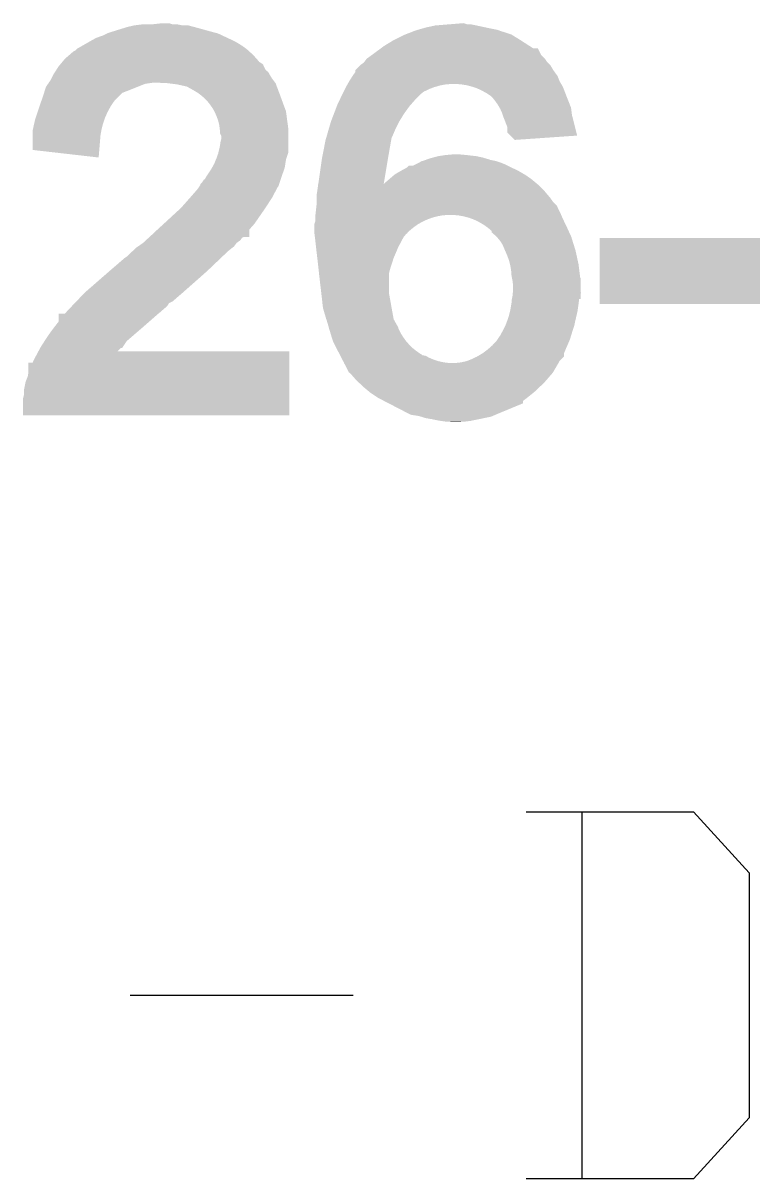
# Model space of a CAD drawing. Extents: x 0 to 3.48, y -0.08 to 2.34.
# Drawn here: x 2.202 to 2.2723, y 1.8951 to 2.0054 of the extents above; entities that cross this region are included whole.
import ezdxf

# ---------------------------------------------------------------- set-up
doc = ezdxf.new("R2010")
doc.units = 0
doc.layers.add('GTO', color=7, linetype='Continuous')

msp = doc.modelspace()

# ---------------------------------------------------------------- linework, layer by layer
at = {"layer": 'GTO'}
for points in [[(2.25001, 1.93016), (2.26597, 1.93016), (2.27129, 1.92432), (2.27129, 1.90096), (2.26597, 1.89512), (2.25001, 1.89512)], [(2.25533, 1.89512), (2.25533, 1.93016)], [(2.21222, 1.91264), (2.23349, 1.91264)]]:
    msp.add_lwpolyline(points, dxfattribs=at)
for points in [[(2.2119, 2.00503), (2.21252, 2.00518), (2.21838, 2.00503), (2.21782, 2.00518)], [(2.21252, 2.00518), (2.21264, 2.0052), (2.21782, 2.00518), (2.21776, 2.0052)], [(2.21264, 2.0052), (2.21344, 2.0053), (2.2172, 2.0052), (2.2167, 2.0053)], [(2.21264, 2.0052), (2.21264, 2.0052), (2.21776, 2.0052), (2.2172, 2.0052)], [(2.21435, 2.0053), (2.21525, 2.0054), (2.21626, 2.0053), (2.21596, 2.0054)], [(2.21435, 2.0053), (2.21435, 2.0053), (2.2167, 2.0053), (2.21626, 2.0053)], [(2.24041, 2.00499), (2.24133, 2.00519), (2.24618, 2.00499), (2.24525, 2.00519)], [(2.24133, 2.00519), (2.24268, 2.0053), (2.24525, 2.00519), (2.2447, 2.0053)], [(2.24268, 2.0053), (2.24269, 2.0053), (2.2447, 2.0053), (2.24437, 2.0053)], [(2.24269, 2.0053), (2.24402, 2.00541), (2.24436, 2.0053), (2.24402, 2.00541)], [(2.24269, 2.0053), (2.24269, 2.0053), (2.24437, 2.0053), (2.24436, 2.0053)], [(2.20898, 2.00401), (2.20962, 2.00423), (2.22148, 2.00401), (2.22102, 2.00423)], [(2.20962, 2.00423), (2.21004, 2.00444), (2.22102, 2.00423), (2.22057, 2.00444)], [(2.21004, 2.00444), (2.21016, 2.00449), (2.22057, 2.00444), (2.22035, 2.00449)], [(2.21016, 2.00449), (2.2119, 2.00503), (2.22035, 2.00449), (2.21838, 2.00503)], [(2.23737, 2.0038), (2.23835, 2.00428), (2.24944, 2.0038), (2.24867, 2.00428)], [(2.23835, 2.00428), (2.23842, 2.00431), (2.24867, 2.00428), (2.24863, 2.00431)], [(2.23842, 2.00431), (2.23937, 2.00468), (2.24863, 2.00431), (2.24751, 2.00468)], [(2.23937, 2.00468), (2.23965, 2.00477), (2.24751, 2.00468), (2.24726, 2.00477)], [(2.23965, 2.00477), (2.24041, 2.00499), (2.24726, 2.00477), (2.24618, 2.00499)], [(2.20702, 2.00284), (2.20716, 2.00298), (2.22345, 2.00284), (2.22327, 2.00298)], [(2.20716, 2.00298), (2.20757, 2.00321), (2.22327, 2.00298), (2.22296, 2.00321)], [(2.20757, 2.00321), (2.20815, 2.00354), (2.22296, 2.00321), (2.22244, 2.00354)], [(2.20815, 2.00354), (2.20864, 2.00382), (2.22244, 2.00354), (2.2219, 2.00382)], [(2.20864, 2.00382), (2.20898, 2.00401), (2.2219, 2.00382), (2.22148, 2.00401)], [(2.2353, 2.00239), (2.23613, 2.003), (2.25142, 2.00239), (2.25112, 2.003)], [(2.23613, 2.003), (2.23644, 2.00323), (2.25069, 2.003), (2.25033, 2.00323)], [(2.23613, 2.003), (2.23613, 2.003), (2.25112, 2.003), (2.2507, 2.003)], [(2.23613, 2.003), (2.23613, 2.003), (2.2507, 2.003), (2.25069, 2.003)], [(2.23644, 2.00323), (2.23737, 2.0038), (2.25033, 2.00323), (2.24944, 2.0038)], [(2.20575, 2.00172), (2.20596, 2.00197), (2.22452, 2.00172), (2.22432, 2.00197)], [(2.20596, 2.00197), (2.20599, 2.00201), (2.22432, 2.00197), (2.22429, 2.00201)], [(2.20599, 2.00201), (2.20647, 2.00242), (2.22429, 2.00201), (2.2239, 2.00242)], [(2.20647, 2.00242), (2.20681, 2.00272), (2.2239, 2.00242), (2.22358, 2.00272)], [(2.20681, 2.00272), (2.20701, 2.00282), (2.22358, 2.00272), (2.22347, 2.00282)], [(2.20701, 2.00282), (2.20702, 2.00284), (2.22347, 2.00282), (2.22345, 2.00284)], [(2.23458, 2.00174), (2.23479, 2.00202), (2.25198, 2.00174), (2.25179, 2.00202)], [(2.23479, 2.00202), (2.23482, 2.00204), (2.25179, 2.00202), (2.25178, 2.00204)], [(2.23482, 2.00204), (2.2353, 2.00239), (2.25178, 2.00204), (2.25142, 2.00239)], [(2.20502, 2.00072), (2.2052, 2.00099), (2.2254, 2.00072), (2.22512, 2.00099)], [(2.2052, 2.00099), (2.2054, 2.0013), (2.22512, 2.00099), (2.22497, 2.0013)], [(2.2054, 2.0013), (2.20556, 2.00149), (2.22497, 2.0013), (2.22488, 2.00149)], [(2.20556, 2.00149), (2.20575, 2.00172), (2.22488, 2.00149), (2.22452, 2.00172)], [(2.2337, 2.00091), (2.23421, 2.00142), (2.2526, 2.00091), (2.2523, 2.00142)], [(2.2337, 2.00086), (2.2337, 2.00091), (2.25263, 2.00086), (2.2526, 2.00091)], [(2.2337, 2.00076), (2.2337, 2.00086), (2.25271, 2.00076), (2.25263, 2.00086)], [(2.23421, 2.00142), (2.23427, 2.00148), (2.2523, 2.00142), (2.25224, 2.00148)], [(2.23427, 2.00148), (2.2345, 2.00164), (2.25224, 2.00148), (2.25208, 2.00164)], [(2.2345, 2.00164), (2.23458, 2.00174), (2.25208, 2.00164), (2.25198, 2.00174)], [(2.20438, 1.99962), (2.20445, 1.99972), (2.21365, 1.99962), (2.21433, 1.99972)], [(2.20445, 1.99973), (2.20464, 2), (2.22605, 1.99973), (2.22585, 2)], [(2.20445, 1.99972), (2.20445, 1.99973), (2.21433, 1.99972), (2.21472, 1.99973)], [(2.20464, 2), (2.20471, 2.00016), (2.22585, 2), (2.22573, 2.00016)], [(2.20471, 2.00016), (2.20494, 2.0006), (2.22573, 2.00016), (2.22547, 2.0006)], [(2.20494, 2.0006), (2.20502, 2.00072), (2.22547, 2.0006), (2.2254, 2.00072)], [(2.2157, 1.99969), (2.21472, 1.99973), (2.22608, 1.99969), (2.22605, 1.99973)], [(2.21587, 1.99967), (2.2157, 1.99969), (2.2261, 1.99967), (2.22608, 1.99969)], [(2.21667, 1.99957), (2.21587, 1.99967), (2.22614, 1.99957), (2.2261, 1.99967)], [(2.23297, 1.99961), (2.23311, 1.99985), (2.25334, 1.99961), (2.2532, 1.99985)], [(2.23311, 1.99985), (2.23314, 1.99991), (2.2532, 1.99985), (2.25318, 1.99991)], [(2.23314, 1.99991), (2.23346, 2.0004), (2.25318, 1.99991), (2.25298, 2.0004)], [(2.23346, 2.0004), (2.2337, 2.00075), (2.25298, 2.0004), (2.25271, 2.00075)], [(2.2337, 2.00075), (2.2337, 2.00076), (2.25271, 2.00075), (2.25271, 2.00076)], [(2.20374, 1.99798), (2.204, 1.99876), (2.2107, 1.99798), (2.21148, 1.99876)], [(2.204, 1.99876), (2.20418, 1.99932), (2.21148, 1.99876), (2.21289, 1.99932)], [(2.20418, 1.99932), (2.20438, 1.99962), (2.21289, 1.99932), (2.21365, 1.99962)], [(2.21762, 1.99936), (2.21667, 1.99957), (2.22621, 1.99936), (2.22614, 1.99957)], [(2.21821, 1.99903), (2.21763, 1.99936), (2.22634, 1.99903), (2.22621, 1.99936)], [(2.21829, 1.99899), (2.21821, 1.99903), (2.22635, 1.99899), (2.22634, 1.99903)], [(2.21865, 1.99877), (2.21829, 1.99899), (2.22643, 1.99877), (2.22635, 1.99899)], [(2.21899, 1.99852), (2.21865, 1.99877), (2.22653, 1.99852), (2.22643, 1.99877)], [(2.23225, 1.99818), (2.23256, 1.99881), (2.23948, 1.99818), (2.24013, 1.99881)], [(2.23256, 1.99881), (2.2326, 1.9989), (2.24013, 1.99881), (2.24029, 1.9989)], [(2.2326, 1.9989), (2.23272, 1.99912), (2.24029, 1.9989), (2.24075, 1.99912)], [(2.23272, 1.99912), (2.23281, 1.99931), (2.24075, 1.99912), (2.24124, 1.99931)], [(2.23281, 1.99931), (2.23283, 1.99936), (2.24124, 1.99931), (2.24143, 1.99936)], [(2.23283, 1.99936), (2.23288, 1.99945), (2.24143, 1.99936), (2.24173, 1.99945)], [(2.23288, 1.99945), (2.23294, 1.99955), (2.24173, 1.99945), (2.24224, 1.99955)], [(2.23294, 1.99955), (2.23297, 1.9996), (2.24224, 1.99955), (2.24276, 1.9996)], [(2.23297, 1.9996), (2.23297, 1.99961), (2.24276, 1.9996), (2.24327, 1.99961)], [(2.24379, 1.99957), (2.24327, 1.99961), (2.25337, 1.99957), (2.25334, 1.99961)], [(2.2443, 1.99949), (2.24379, 1.99957), (2.25341, 1.99949), (2.25337, 1.99957)], [(2.2448, 1.99936), (2.2443, 1.99949), (2.25349, 1.99936), (2.25341, 1.99949)], [(2.24487, 1.99934), (2.2448, 1.99936), (2.2535, 1.99934), (2.25349, 1.99936)], [(2.24529, 1.9992), (2.24487, 1.99934), (2.25356, 1.9992), (2.2535, 1.99934)], [(2.24577, 1.99898), (2.24529, 1.9992), (2.25364, 1.99898), (2.25356, 1.9992)], [(2.24622, 1.99873), (2.24577, 1.99898), (2.25374, 1.99873), (2.25364, 1.99898)], [(2.24665, 1.99844), (2.24622, 1.99873), (2.25385, 1.99844), (2.25374, 1.99873)], [(2.20338, 1.99691), (2.20356, 1.99746), (2.21005, 1.99691), (2.21035, 1.99746)], [(2.20356, 1.99746), (2.20374, 1.99798), (2.21035, 1.99746), (2.2107, 1.99798)], [(2.21931, 1.99824), (2.21899, 1.99852), (2.22663, 1.99824), (2.22653, 1.99852)], [(2.2196, 1.99794), (2.21931, 1.99824), (2.22674, 1.99794), (2.22663, 1.99824)], [(2.21986, 1.99761), (2.2196, 1.99794), (2.22686, 1.99761), (2.22674, 1.99794)], [(2.2201, 1.99726), (2.21986, 1.99761), (2.22699, 1.99726), (2.22686, 1.99761)], [(2.23166, 1.99677), (2.23194, 1.9975), (2.23835, 1.99677), (2.23888, 1.9975)], [(2.23194, 1.9975), (2.23203, 1.99774), (2.23888, 1.9975), (2.23909, 1.99774)], [(2.23203, 1.99774), (2.23225, 1.99818), (2.23909, 1.99774), (2.23948, 1.99818)], [(2.24684, 1.99824), (2.24665, 1.99844), (2.25393, 1.99824), (2.25385, 1.99844)], [(2.2471, 1.99791), (2.24684, 1.99824), (2.25406, 1.99791), (2.25393, 1.99824)], [(2.24733, 1.99757), (2.2471, 1.99791), (2.25419, 1.99757), (2.25406, 1.99791)], [(2.24745, 1.99736), (2.24733, 1.99757), (2.25428, 1.99736), (2.25419, 1.99757)], [(2.20319, 1.99634), (2.20338, 1.99691), (2.2098, 1.99634), (2.21005, 1.99691)], [(2.22023, 1.99703), (2.2201, 1.99726), (2.22708, 1.99703), (2.22699, 1.99726)], [(2.2203, 1.99689), (2.22023, 1.99703), (2.2271, 1.99689), (2.22708, 1.99703)], [(2.22047, 1.99651), (2.2203, 1.99689), (2.22715, 1.99651), (2.2271, 1.99689)], [(2.22061, 1.99611), (2.22047, 1.99651), (2.2272, 1.99611), (2.22715, 1.99651)], [(2.23138, 1.99604), (2.23166, 1.99677), (2.2379, 1.99604), (2.23835, 1.99677)], [(2.24754, 1.9972), (2.24745, 1.99736), (2.2543, 1.9972), (2.25428, 1.99736)], [(2.24771, 1.99682), (2.24754, 1.9972), (2.25435, 1.99682), (2.2543, 1.9972)], [(2.24778, 1.99659), (2.24771, 1.99682), (2.25438, 1.99659), (2.25435, 1.99682)], [(2.24784, 1.99643), (2.24778, 1.99659), (2.25443, 1.99643), (2.25438, 1.99659)], [(2.2482, 1.99551), (2.24784, 1.99643), (2.25466, 1.99551), (2.25443, 1.99643)], [(2.20291, 1.99515), (2.20304, 1.99575), (2.20946, 1.99515), (2.20961, 1.99575)], [(2.20304, 1.99575), (2.20314, 1.99619), (2.20961, 1.99575), (2.20975, 1.99619)], [(2.20314, 1.99619), (2.20319, 1.99634), (2.20975, 1.99619), (2.2098, 1.99634)], [(2.22071, 1.9957), (2.22061, 1.99611), (2.22726, 1.9957), (2.2272, 1.99611)], [(2.22076, 1.99536), (2.22071, 1.9957), (2.2273, 1.99536), (2.22726, 1.9957)], [(2.22077, 1.99528), (2.22076, 1.99536), (2.2273, 1.99528), (2.2273, 1.99536)], [(2.2208, 1.99487), (2.22077, 1.99528), (2.2273, 1.99487), (2.2273, 1.99528)], [(2.23113, 1.99519), (2.23137, 1.996), (2.23748, 1.99519), (2.23788, 1.996)], [(2.23137, 1.996), (2.23138, 1.99604), (2.23788, 1.996), (2.2379, 1.99604)], [(2.2482, 1.99499), (2.2482, 1.99551), (2.25479, 1.99499), (2.25466, 1.99551)], [(2.2029, 1.99512), (2.20291, 1.99515), (2.20946, 1.99512), (2.20946, 1.99515)], [(2.2029, 1.99476), (2.2029, 1.99512), (2.20939, 1.99476), (2.20946, 1.99512)], [(2.2029, 1.99331), (2.2029, 1.99476), (2.20927, 1.99331), (2.20939, 1.99476)], [(2.2209, 1.99467), (2.2208, 1.99487), (2.2273, 1.99467), (2.2273, 1.99487)], [(2.22083, 1.99404), (2.2209, 1.99432), (2.2273, 1.99404), (2.2273, 1.99432)], [(2.2209, 1.99466), (2.2209, 1.99467), (2.2273, 1.99466), (2.2273, 1.99467)], [(2.2209, 1.99432), (2.2209, 1.99466), (2.2273, 1.99432), (2.2273, 1.99466)], [(2.23052, 1.99252), (2.23087, 1.9943), (2.23682, 1.99252), (2.23713, 1.9943)], [(2.23087, 1.9943), (2.23093, 1.99448), (2.23713, 1.9943), (2.23716, 1.99448)], [(2.23093, 1.99448), (2.23101, 1.99476), (2.23716, 1.99448), (2.2373, 1.99476)], [(2.23101, 1.99476), (2.23113, 1.99519), (2.2373, 1.99476), (2.23748, 1.99519)], [(2.2485, 1.99469), (2.2482, 1.99499), (2.25486, 1.99469), (2.25479, 1.99499)], [(2.2485, 1.99468), (2.2485, 1.99469), (2.25486, 1.99468), (2.25486, 1.99469)], [(2.24892, 1.99427), (2.2485, 1.99468), (2.24895, 1.99427), (2.25486, 1.99468)], [(2.24892, 1.99427), (2.24892, 1.99427), (2.24892, 1.99427), (2.24895, 1.99427)], [(2.20921, 1.99259), (2.20291, 1.99331), (2.20921, 1.99259), (2.20927, 1.99331)], [(2.22063, 1.99304), (2.22076, 1.99356), (2.2273, 1.99304), (2.2273, 1.99356)], [(2.22076, 1.99356), (2.22083, 1.99404), (2.2273, 1.99356), (2.2273, 1.99404)], [(2.22007, 1.99169), (2.22023, 1.99198), (2.22698, 1.99169), (2.22702, 1.99198)], [(2.22023, 1.99198), (2.22039, 1.99237), (2.22702, 1.99198), (2.22708, 1.99237)], [(2.22039, 1.99237), (2.22045, 1.99249), (2.22708, 1.99237), (2.22712, 1.99249)], [(2.22045, 1.99249), (2.22063, 1.99302), (2.22712, 1.99249), (2.22729, 1.99302)], [(2.22063, 1.99302), (2.22063, 1.99304), (2.22729, 1.99302), (2.2273, 1.99304)], [(2.23017, 1.99008), (2.23052, 1.99252), (2.23641, 1.99008), (2.23682, 1.99252)], [(2.23917, 1.9918), (2.23947, 1.99195), (2.24825, 1.9918), (2.24795, 1.99195)], [(2.23947, 1.99195), (2.23983, 1.99213), (2.24795, 1.99195), (2.2475, 1.99213)], [(2.23983, 1.99213), (2.24004, 1.99224), (2.2475, 1.99213), (2.24715, 1.99224)], [(2.24004, 1.99224), (2.24015, 1.99227), (2.24715, 1.99224), (2.24706, 1.99227)], [(2.24015, 1.99227), (2.24016, 1.99227), (2.24706, 1.99227), (2.24703, 1.99227)], [(2.24016, 1.99227), (2.24045, 1.99237), (2.24703, 1.99227), (2.24655, 1.99237)], [(2.24045, 1.99237), (2.24055, 1.99241), (2.24655, 1.99237), (2.24645, 1.99241)], [(2.24055, 1.99241), (2.24083, 1.99251), (2.24645, 1.99241), (2.24611, 1.99251)], [(2.24083, 1.99251), (2.24113, 1.99259), (2.24611, 1.99251), (2.24584, 1.99259)], [(2.24113, 1.99259), (2.24154, 1.9927), (2.24584, 1.99259), (2.24532, 1.9927)], [(2.24154, 1.9927), (2.24165, 1.99272), (2.24532, 1.9927), (2.24522, 1.99272)], [(2.24165, 1.99272), (2.24208, 1.99279), (2.24522, 1.99272), (2.2446, 1.99279)], [(2.24208, 1.99279), (2.2422, 1.99281), (2.2446, 1.99279), (2.24445, 1.99281)], [(2.2422, 1.99281), (2.24226, 1.99282), (2.24445, 1.99281), (2.24433, 1.99282)], [(2.24226, 1.99282), (2.24295, 1.99288), (2.24433, 1.99282), (2.24372, 1.99288)], [(2.24295, 1.99288), (2.24299, 1.99288), (2.24372, 1.99288), (2.24299, 1.99288)], [(2.2194, 1.99064), (2.21965, 1.99103), (2.22663, 1.99064), (2.22676, 1.99103)], [(2.21965, 1.99103), (2.21996, 1.99149), (2.22676, 1.99103), (2.22692, 1.99149)], [(2.21996, 1.99149), (2.22007, 1.99169), (2.22692, 1.99149), (2.22698, 1.99169)], [(2.23691, 1.9905), (2.23745, 1.99096), (2.25054, 1.9905), (2.24988, 1.99096)], [(2.23745, 1.99096), (2.23753, 1.99102), (2.24988, 1.99096), (2.24976, 1.99102)], [(2.23753, 1.99102), (2.23813, 1.99136), (2.24976, 1.99102), (2.24918, 1.99136)], [(2.23813, 1.99136), (2.23862, 1.99163), (2.24918, 1.99136), (2.24859, 1.99163)], [(2.23862, 1.99163), (2.23869, 1.9917), (2.24859, 1.99163), (2.24845, 1.9917)], [(2.23869, 1.9917), (2.23872, 1.99173), (2.24845, 1.9917), (2.24839, 1.99173)], [(2.23872, 1.99173), (2.23879, 1.9918), (2.24839, 1.99173), (2.24826, 1.9918)], [(2.23879, 1.9918), (2.23879, 1.9918), (2.24826, 1.9918), (2.24825, 1.9918)], [(2.21872, 1.98968), (2.21877, 1.98976), (2.22625, 1.98968), (2.22628, 1.98976)], [(2.21877, 1.98976), (2.21883, 1.98984), (2.22628, 1.98976), (2.22636, 1.98984)], [(2.21883, 1.98984), (2.2189, 1.98995), (2.22636, 1.98984), (2.2264, 1.98995)], [(2.2189, 1.99002), (2.21902, 1.99014), (2.22642, 1.99002), (2.22646, 1.99014)], [(2.2189, 1.99001), (2.2189, 1.99002), (2.22642, 1.99001), (2.22642, 1.99002)], [(2.2189, 1.98996), (2.2189, 1.99001), (2.2264, 1.98996), (2.22642, 1.99001)], [(2.2189, 1.98995), (2.2189, 1.98996), (2.2264, 1.98995), (2.2264, 1.98996)], [(2.21902, 1.99014), (2.21927, 1.9905), (2.22646, 1.99014), (2.22658, 1.9905)], [(2.21934, 1.9905), (2.21935, 1.99051), (2.22658, 1.9905), (2.22658, 1.99051)], [(2.21935, 1.99051), (2.2194, 1.99064), (2.22658, 1.99051), (2.22663, 1.99064)], [(2.23007, 1.98941), (2.23015, 1.98998), (2.25173, 1.98941), (2.25116, 1.98998)], [(2.23015, 1.98998), (2.23016, 1.99008), (2.25116, 1.98998), (2.25104, 1.99008)], [(2.23016, 1.99008), (2.23017, 1.99008), (2.23642, 1.99008), (2.23641, 1.99008)], [(2.23642, 1.99008), (2.23676, 1.99037), (2.25104, 1.99008), (2.25069, 1.99037)], [(2.23676, 1.99037), (2.23691, 1.9905), (2.25069, 1.99037), (2.25054, 1.9905)], [(2.21723, 1.98796), (2.21798, 1.98881), (2.22524, 1.98796), (2.22579, 1.98881)], [(2.21798, 1.98881), (2.21862, 1.98954), (2.22579, 1.98881), (2.22617, 1.98954)], [(2.21862, 1.98954), (2.21872, 1.98968), (2.22617, 1.98954), (2.22625, 1.98968)], [(2.23, 1.98897), (2.23007, 1.98941), (2.2521, 1.98897), (2.25173, 1.98941)], [(2.23, 1.9888), (2.23, 1.98897), (2.25225, 1.9888), (2.2521, 1.98897)], [(2.23, 1.98834), (2.23, 1.9888), (2.25258, 1.98834), (2.25225, 1.9888)], [(2.21543, 1.98627), (2.21708, 1.98779), (2.22408, 1.98627), (2.22513, 1.98779)], [(2.21708, 1.98779), (2.21723, 1.98796), (2.22513, 1.98779), (2.22524, 1.98796)], [(2.2299, 1.98716), (2.22999, 1.98798), (2.25332, 1.98716), (2.25293, 1.98798)], [(2.22999, 1.98798), (2.23, 1.98805), (2.25293, 1.98798), (2.25286, 1.98805)], [(2.23, 1.98805), (2.23, 1.98834), (2.25286, 1.98805), (2.25258, 1.98834)], [(2.2298, 1.98626), (2.22987, 1.98647), (2.23975, 1.98626), (2.24012, 1.98647)], [(2.22987, 1.98647), (2.2299, 1.98656), (2.24012, 1.98647), (2.24032, 1.98656)], [(2.2299, 1.98711), (2.2299, 1.98716), (2.25334, 1.98711), (2.25332, 1.98716)], [(2.2299, 1.98707), (2.2299, 1.98711), (2.24204, 1.98707), (2.24254, 1.98711)], [(2.2299, 1.98698), (2.2299, 1.98707), (2.24154, 1.98698), (2.24204, 1.98707)], [(2.2299, 1.98685), (2.2299, 1.98698), (2.24105, 1.98685), (2.24154, 1.98698)], [(2.2299, 1.98668), (2.2299, 1.98685), (2.24058, 1.98668), (2.24105, 1.98685)], [(2.2299, 1.98656), (2.2299, 1.98668), (2.24032, 1.98656), (2.24058, 1.98668)], [(2.24355, 1.98706), (2.24305, 1.98711), (2.25336, 1.98706), (2.25334, 1.98711)], [(2.24405, 1.98697), (2.24355, 1.98706), (2.2534, 1.98697), (2.25336, 1.98706)], [(2.24454, 1.98684), (2.24405, 1.98697), (2.25346, 1.98684), (2.2534, 1.98697)], [(2.24501, 1.98667), (2.24454, 1.98684), (2.25354, 1.98667), (2.25346, 1.98684)], [(2.24547, 1.98645), (2.24501, 1.98667), (2.25364, 1.98645), (2.25354, 1.98667)], [(2.2459, 1.9862), (2.24547, 1.98645), (2.25376, 1.9862), (2.25364, 1.98645)], [(2.21406, 1.985), (2.21483, 1.98572), (2.2236, 1.985), (2.2236, 1.98572)], [(2.21484, 1.98573), (2.21543, 1.98627), (2.2236, 1.98573), (2.22408, 1.98627)], [(2.21484, 1.98572), (2.21484, 1.98573), (2.2236, 1.98572), (2.2236, 1.98573)], [(2.2298, 1.98622), (2.2298, 1.98626), (2.23968, 1.98622), (2.23975, 1.98626)], [(2.2298, 1.98593), (2.2298, 1.98622), (2.23927, 1.98593), (2.23968, 1.98622)], [(2.2298, 1.98561), (2.2298, 1.98593), (2.23888, 1.98561), (2.23927, 1.98593)], [(2.2298, 1.98534), (2.2298, 1.98561), (2.23862, 1.98534), (2.23888, 1.98561)], [(2.22981, 1.98525), (2.2298, 1.98534), (2.23852, 1.98525), (2.23862, 1.98534)], [(2.24632, 1.98591), (2.2459, 1.9862), (2.2539, 1.98591), (2.25376, 1.9862)], [(2.2467, 1.98559), (2.24632, 1.98591), (2.25405, 1.98559), (2.2539, 1.98591)], [(2.2467, 1.98558), (2.2467, 1.98559), (2.25405, 1.98558), (2.25405, 1.98559)], [(2.2467, 1.98545), (2.2467, 1.98558), (2.25411, 1.98545), (2.25405, 1.98558)], [(2.24705, 1.98515), (2.2467, 1.98545), (2.25425, 1.98515), (2.25411, 1.98545)], [(2.21293, 1.98408), (2.2134, 1.9844), (2.22211, 1.98408), (2.22235, 1.9844)], [(2.2134, 1.9844), (2.21347, 1.98446), (2.22235, 1.9844), (2.2224, 1.98446)], [(2.21347, 1.98446), (2.2137, 1.98468), (2.2224, 1.98446), (2.22272, 1.98468)], [(2.2137, 1.98468), (2.21397, 1.98492), (2.22272, 1.98468), (2.22289, 1.98492)], [(2.21397, 1.98492), (2.21405, 1.985), (2.22289, 1.98492), (2.22304, 1.985)], [(2.21405, 1.985), (2.21405, 1.985), (2.22304, 1.985), (2.2236, 1.985)], [(2.22984, 1.98502), (2.22981, 1.98525), (2.23832, 1.98502), (2.23852, 1.98525)], [(2.22995, 1.98404), (2.22984, 1.98502), (2.2378, 1.98404), (2.23832, 1.98502)], [(2.24711, 1.98509), (2.24705, 1.98515), (2.25428, 1.98509), (2.25425, 1.98515)], [(2.24719, 1.98501), (2.24711, 1.98509), (2.25431, 1.98501), (2.25428, 1.98509)], [(2.2473, 1.98489), (2.24719, 1.98501), (2.25435, 1.98489), (2.25431, 1.98501)], [(2.24748, 1.98468), (2.2473, 1.98489), (2.25441, 1.98468), (2.25435, 1.98489)], [(2.24763, 1.98446), (2.24748, 1.98468), (2.25448, 1.98446), (2.25441, 1.98468)], [(2.24777, 1.98422), (2.24763, 1.98446), (2.25456, 1.98422), (2.25448, 1.98446)], [(2.257, 1.98489), (2.257, 1.9849), (2.2723, 1.98489), (2.2723, 1.9849)], [(2.257, 1.97861), (2.257, 1.98489), (2.2723, 1.97861), (2.2723, 1.98489)], [(2.21167, 1.98298), (2.21196, 1.98318), (2.22085, 1.98298), (2.22106, 1.98318)], [(2.21196, 1.98318), (2.21253, 1.98374), (2.22106, 1.98318), (2.22166, 1.98374)], [(2.21253, 1.98374), (2.21277, 1.98398), (2.22166, 1.98374), (2.22197, 1.98398)], [(2.21277, 1.98398), (2.21293, 1.98408), (2.22197, 1.98398), (2.22211, 1.98408)], [(2.23007, 1.98301), (2.22995, 1.98404), (2.23736, 1.98301), (2.2378, 1.98404)], [(2.24788, 1.98397), (2.24777, 1.98422), (2.25463, 1.98397), (2.25456, 1.98422)], [(2.24798, 1.98372), (2.24788, 1.98397), (2.25471, 1.98372), (2.25463, 1.98397)], [(2.24798, 1.98371), (2.24798, 1.98372), (2.25471, 1.98371), (2.25471, 1.98372)], [(2.24803, 1.98362), (2.24798, 1.98371), (2.25473, 1.98362), (2.25471, 1.98371)], [(2.24822, 1.98317), (2.24803, 1.98362), (2.25483, 1.98317), (2.25473, 1.98362)], [(2.24838, 1.98271), (2.24822, 1.98317), (2.25493, 1.98271), (2.25483, 1.98317)], [(2.21023, 1.98174), (2.21167, 1.98298), (2.21955, 1.98174), (2.22085, 1.98298)], [(2.23019, 1.98195), (2.23007, 1.98301), (2.23702, 1.98195), (2.23736, 1.98301)], [(2.24846, 1.98239), (2.24838, 1.98271), (2.255, 1.98239), (2.25493, 1.98271)], [(2.2485, 1.98223), (2.24846, 1.98239), (2.25502, 1.98223), (2.255, 1.98239)], [(2.24857, 1.98175), (2.2485, 1.98223), (2.25508, 1.98175), (2.25502, 1.98223)], [(2.20789, 1.9797), (2.21023, 1.98174), (2.21724, 1.9797), (2.21955, 1.98174)], [(2.23024, 1.98148), (2.23019, 1.98195), (2.2369, 1.98148), (2.23702, 1.98195)], [(2.23034, 1.9806), (2.23024, 1.98148), (2.2369, 1.9806), (2.2369, 1.98148)], [(2.24861, 1.98126), (2.24857, 1.98175), (2.25514, 1.98126), (2.25508, 1.98175)], [(2.24864, 1.98111), (2.24861, 1.98126), (2.25516, 1.98111), (2.25514, 1.98126)], [(2.24864, 1.9811), (2.24864, 1.98111), (2.25517, 1.9811), (2.25516, 1.98111)], [(2.24869, 1.98089), (2.24864, 1.9811), (2.2552, 1.98089), (2.2552, 1.9811)], [(2.23045, 1.97969), (2.23034, 1.9806), (2.2369, 1.97969), (2.2369, 1.9806)], [(2.24874, 1.9805), (2.24869, 1.98089), (2.2552, 1.9805), (2.2552, 1.98089)], [(2.24873, 1.97969), (2.24875, 1.97982), (2.25522, 1.97969), (2.25521, 1.97982)], [(2.24876, 1.98012), (2.24874, 1.9805), (2.2552, 1.98012), (2.2552, 1.9805)], [(2.24875, 1.97982), (2.24876, 1.98006), (2.25521, 1.97982), (2.2552, 1.98006)], [(2.24876, 1.98011), (2.24876, 1.98012), (2.2552, 1.98011), (2.2552, 1.98012)], [(2.24876, 1.9801), (2.24876, 1.98011), (2.2552, 1.9801), (2.2552, 1.98011)], [(2.24876, 1.98009), (2.24876, 1.9801), (2.2552, 1.98009), (2.2552, 1.9801)], [(2.24876, 1.98008), (2.24876, 1.98009), (2.2552, 1.98008), (2.2552, 1.98009)], [(2.24876, 1.98007), (2.24876, 1.98008), (2.2552, 1.98007), (2.2552, 1.98008)], [(2.24876, 1.98006), (2.24876, 1.98007), (2.2552, 1.98006), (2.2552, 1.98007)], [(2.20692, 1.97868), (2.20697, 1.97873), (2.21592, 1.97868), (2.216, 1.97873)], [(2.20697, 1.97873), (2.20711, 1.97888), (2.216, 1.97873), (2.21629, 1.97888)], [(2.20711, 1.97888), (2.20789, 1.9797), (2.21629, 1.97888), (2.21724, 1.9797)], [(2.23047, 1.97948), (2.23045, 1.97969), (2.23694, 1.97948), (2.2369, 1.97969)], [(2.23047, 1.97947), (2.23047, 1.97948), (2.23694, 1.97947), (2.23694, 1.97948)], [(2.23048, 1.97943), (2.23047, 1.97947), (2.23695, 1.97943), (2.23694, 1.97947)], [(2.23057, 1.9786), (2.23048, 1.97943), (2.2371, 1.9786), (2.23695, 1.97943)], [(2.2486, 1.97869), (2.24863, 1.97904), (2.25501, 1.97869), (2.25505, 1.97904)], [(2.24863, 1.97904), (2.24864, 1.97909), (2.25505, 1.97904), (2.25506, 1.97909)], [(2.24864, 1.9791), (2.24871, 1.97942), (2.2552, 1.9791), (2.25521, 1.97942)], [(2.24864, 1.97909), (2.24864, 1.9791), (2.25506, 1.97909), (2.25507, 1.9791)], [(2.24864, 1.9791), (2.24864, 1.9791), (2.25507, 1.9791), (2.2552, 1.9791)], [(2.24871, 1.97942), (2.24873, 1.97969), (2.25521, 1.97942), (2.25522, 1.97969)], [(2.2054, 1.97695), (2.2054, 1.9777), (2.21406, 1.97695), (2.21492, 1.9777)], [(2.2054, 1.9777), (2.20541, 1.9777), (2.21492, 1.9777), (2.21493, 1.9777)], [(2.20599, 1.9777), (2.20665, 1.9784), (2.21493, 1.9777), (2.21574, 1.9784)], [(2.20665, 1.9784), (2.20691, 1.97868), (2.21574, 1.9784), (2.21592, 1.97868)], [(2.23062, 1.9782), (2.23057, 1.9786), (2.23717, 1.9782), (2.2371, 1.9786)], [(2.23093, 1.97715), (2.23062, 1.9782), (2.23736, 1.97715), (2.23717, 1.9782)], [(2.24833, 1.9774), (2.24846, 1.97791), (2.25478, 1.9774), (2.2549, 1.97791)], [(2.24846, 1.97791), (2.24849, 1.97804), (2.2549, 1.97791), (2.25492, 1.97804)], [(2.24849, 1.97804), (2.2486, 1.97869), (2.25492, 1.97804), (2.25501, 1.97869)], [(2.257, 1.9786), (2.257, 1.97861), (2.2723, 1.9786), (2.2723, 1.97861)], [(2.20491, 1.97631), (2.2054, 1.97694), (2.21333, 1.97631), (2.21405, 1.97694)], [(2.2054, 1.97694), (2.2054, 1.97695), (2.21405, 1.97694), (2.21406, 1.97695)], [(2.23117, 1.97637), (2.23094, 1.97715), (2.2378, 1.97637), (2.23736, 1.97715)], [(2.24784, 1.97618), (2.24801, 1.97654), (2.25447, 1.97618), (2.25459, 1.97654)], [(2.24801, 1.97654), (2.24811, 1.97678), (2.25459, 1.97654), (2.25464, 1.97678)], [(2.24811, 1.97678), (2.24833, 1.9774), (2.25464, 1.97678), (2.25478, 1.9774)], [(2.20404, 1.97506), (2.20446, 1.9757), (2.21188, 1.97506), (2.21262, 1.9757)], [(2.20446, 1.9757), (2.20491, 1.97631), (2.21262, 1.9757), (2.21333, 1.97631)], [(2.23117, 1.97636), (2.23117, 1.97637), (2.2378, 1.97636), (2.2378, 1.97637)], [(2.23119, 1.97629), (2.23117, 1.97636), (2.2378, 1.97629), (2.2378, 1.97636)], [(2.23119, 1.97628), (2.23119, 1.97629), (2.2378, 1.97628), (2.2378, 1.97629)], [(2.23132, 1.97586), (2.23119, 1.97628), (2.23801, 1.97586), (2.2378, 1.97628)], [(2.23144, 1.97546), (2.23132, 1.97586), (2.23826, 1.97546), (2.23801, 1.97586)], [(2.23156, 1.97508), (2.23144, 1.97546), (2.23853, 1.97508), (2.23826, 1.97546)], [(2.24725, 1.97521), (2.24752, 1.9756), (2.25417, 1.97521), (2.25429, 1.9756)], [(2.24752, 1.9756), (2.24784, 1.97618), (2.25429, 1.9756), (2.25447, 1.97618)], [(2.20347, 1.97411), (2.20362, 1.9744), (2.21103, 1.97411), (2.21131, 1.9744)], [(2.20362, 1.9744), (2.20366, 1.97447), (2.21144, 1.9744), (2.21149, 1.97447)], [(2.20362, 1.9744), (2.20362, 1.9744), (2.21131, 1.9744), (2.21132, 1.9744)], [(2.20362, 1.9744), (2.20362, 1.9744), (2.21132, 1.9744), (2.21143, 1.9744)], [(2.20362, 1.9744), (2.20362, 1.9744), (2.21143, 1.9744), (2.21144, 1.9744)], [(2.20366, 1.97447), (2.20404, 1.97506), (2.21149, 1.97447), (2.21188, 1.97506)], [(2.23157, 1.97503), (2.23156, 1.97508), (2.23858, 1.97503), (2.23853, 1.97508)], [(2.23173, 1.97472), (2.23157, 1.97503), (2.23885, 1.97472), (2.23858, 1.97503)], [(2.2319, 1.97439), (2.23173, 1.97472), (2.23919, 1.97439), (2.23885, 1.97472)], [(2.23205, 1.9741), (2.2319, 1.97439), (2.23955, 1.9741), (2.23919, 1.97439)], [(2.24632, 1.97426), (2.24674, 1.97463), (2.25376, 1.97426), (2.25392, 1.97463)], [(2.24674, 1.97463), (2.24715, 1.97505), (2.25392, 1.97463), (2.2541, 1.97505)], [(2.24715, 1.97505), (2.24725, 1.97521), (2.2541, 1.97505), (2.25417, 1.97521)], [(2.20298, 1.97318), (2.20346, 1.9741), (2.2274, 1.97318), (2.2274, 1.9741)], [(2.20346, 1.9741), (2.20347, 1.97411), (2.21104, 1.9741), (2.21103, 1.97411)], [(2.20346, 1.9741), (2.20346, 1.9741), (2.2274, 1.9741), (2.21104, 1.9741)], [(2.23219, 1.97383), (2.23205, 1.9741), (2.23995, 1.97383), (2.23955, 1.9741)], [(2.23222, 1.97378), (2.23219, 1.97383), (2.24004, 1.97378), (2.23995, 1.97383)], [(2.23226, 1.97371), (2.23222, 1.97378), (2.24011, 1.97371), (2.24004, 1.97378)], [(2.23226, 1.9737), (2.23226, 1.97371), (2.24012, 1.9737), (2.24011, 1.97371)], [(2.23226, 1.97369), (2.23226, 1.9737), (2.24036, 1.97369), (2.24012, 1.9737)], [(2.23237, 1.97348), (2.23226, 1.97369), (2.24075, 1.97348), (2.24037, 1.97369)], [(2.23226, 1.97369), (2.23226, 1.97369), (2.24037, 1.97369), (2.24036, 1.97369)], [(2.23246, 1.97331), (2.23237, 1.97348), (2.24115, 1.97331), (2.24075, 1.97348)], [(2.23253, 1.97317), (2.23246, 1.97331), (2.24156, 1.97317), (2.24115, 1.97331)], [(2.24438, 1.97318), (2.24488, 1.97338), (2.2532, 1.97318), (2.25339, 1.97338)], [(2.24488, 1.97338), (2.24529, 1.97358), (2.25339, 1.97338), (2.2536, 1.97358)], [(2.24529, 1.97358), (2.2453, 1.97359), (2.2536, 1.97358), (2.2536, 1.97359)], [(2.2453, 1.97359), (2.24538, 1.97363), (2.2536, 1.97359), (2.2536, 1.97363)], [(2.24538, 1.97363), (2.24578, 1.97387), (2.2536, 1.97363), (2.2536, 1.97387)], [(2.24578, 1.97387), (2.24587, 1.97392), (2.2536, 1.97387), (2.25362, 1.97392)], [(2.24587, 1.97392), (2.24632, 1.97426), (2.25362, 1.97392), (2.25376, 1.97426)], [(2.2025, 1.972), (2.2025, 1.973), (2.2274, 1.972), (2.2274, 1.973)], [(2.2029, 1.973), (2.20291, 1.97301), (2.2274, 1.973), (2.2274, 1.97301)], [(2.20291, 1.97301), (2.20298, 1.97318), (2.2274, 1.97301), (2.2274, 1.97318)], [(2.23259, 1.97307), (2.23253, 1.97317), (2.24199, 1.97307), (2.24156, 1.97317)], [(2.23262, 1.973), (2.23259, 1.97307), (2.24242, 1.973), (2.24199, 1.97307)], [(2.23263, 1.97297), (2.23262, 1.973), (2.24286, 1.97297), (2.24242, 1.973)], [(2.23308, 1.9721), (2.23263, 1.97297), (2.25257, 1.9721), (2.25308, 1.97297)], [(2.23316, 1.97203), (2.23308, 1.9721), (2.25253, 1.97203), (2.25257, 1.9721)], [(2.24286, 1.97297), (2.24329, 1.97298), (2.25308, 1.97297), (2.25308, 1.97298)], [(2.24329, 1.97298), (2.24373, 1.97303), (2.25308, 1.97298), (2.25311, 1.97303)], [(2.24373, 1.97303), (2.24416, 1.97312), (2.25311, 1.97303), (2.25316, 1.97312)], [(2.24416, 1.97312), (2.24435, 1.97317), (2.25316, 1.97312), (2.25319, 1.97317)], [(2.24435, 1.97317), (2.24438, 1.97318), (2.25319, 1.97317), (2.2532, 1.97318)], [(2.2021, 1.9705), (2.20224, 1.97118), (2.2274, 1.9705), (2.2274, 1.97118)], [(2.20224, 1.97118), (2.20244, 1.97168), (2.2274, 1.97118), (2.2274, 1.97168)], [(2.20244, 1.97168), (2.2025, 1.972), (2.2274, 1.97168), (2.2274, 1.972)], [(2.23336, 1.97183), (2.23316, 1.97203), (2.25235, 1.97183), (2.25253, 1.97203)], [(2.23379, 1.97134), (2.23336, 1.97183), (2.25193, 1.97134), (2.25235, 1.97183)], [(2.23401, 1.97114), (2.23379, 1.97134), (2.25175, 1.97114), (2.25193, 1.97134)], [(2.23444, 1.97072), (2.23401, 1.97114), (2.25132, 1.97072), (2.25175, 1.97114)], [(2.202, 1.96962), (2.2021, 1.97002), (2.2274, 1.96962), (2.2274, 1.97002)], [(2.2021, 1.97002), (2.2021, 1.9705), (2.2274, 1.97002), (2.2274, 1.9705)], [(2.23494, 1.97031), (2.23444, 1.97072), (2.2509, 1.97031), (2.25132, 1.97072)], [(2.23513, 1.97015), (2.23494, 1.97031), (2.2507, 1.97015), (2.2509, 1.97031)], [(2.23588, 1.96965), (2.23513, 1.97015), (2.25008, 1.96965), (2.2507, 1.97015)], [(2.202, 1.96801), (2.202, 1.96962), (2.2274, 1.96801), (2.2274, 1.96962)], [(2.23604, 1.96957), (2.23588, 1.96965), (2.24998, 1.96957), (2.25008, 1.96965)], [(2.23641, 1.96937), (2.23604, 1.96957), (2.24971, 1.96937), (2.24998, 1.96957)], [(2.23642, 1.96937), (2.23641, 1.96937), (2.2497, 1.96937), (2.24971, 1.96937)], [(2.23643, 1.96936), (2.23642, 1.96937), (2.2497, 1.96936), (2.2497, 1.96937)], [(2.23687, 1.96914), (2.23643, 1.96936), (2.2497, 1.96914), (2.2497, 1.96936)], [(2.23687, 1.96913), (2.23687, 1.96914), (2.2497, 1.96913), (2.2497, 1.96914)], [(2.23899, 1.96804), (2.23688, 1.96913), (2.24707, 1.96804), (2.2497, 1.96913)], [(2.202, 1.968), (2.202, 1.96801), (2.2274, 1.968), (2.2274, 1.96801)], [(2.23977, 1.96792), (2.23899, 1.96804), (2.2468, 1.96792), (2.24707, 1.96804)], [(2.24002, 1.96784), (2.23977, 1.96792), (2.24659, 1.96784), (2.2468, 1.96792)], [(2.24036, 1.96773), (2.24002, 1.96784), (2.24603, 1.96773), (2.24659, 1.96784)], [(2.24097, 1.96762), (2.24036, 1.96773), (2.24553, 1.96762), (2.24603, 1.96773)], [(2.241, 1.96762), (2.24097, 1.96762), (2.24551, 1.96762), (2.24553, 1.96762)], [(2.24156, 1.9675), (2.241, 1.96762), (2.24492, 1.9675), (2.24551, 1.96762)], [(2.24181, 1.96746), (2.24156, 1.9675), (2.24474, 1.96746), (2.24492, 1.9675)], [(2.24235, 1.96738), (2.24181, 1.96746), (2.2441, 1.96738), (2.24474, 1.96746)], [(2.24268, 1.96737), (2.24235, 1.96738), (2.24395, 1.96737), (2.2441, 1.96738)], [(2.24315, 1.96734), (2.24268, 1.96737), (2.24315, 1.96734), (2.24395, 1.96737)]]:
    msp.add_solid(points, dxfattribs=at)

doc.saveas('drawing.dxf')
